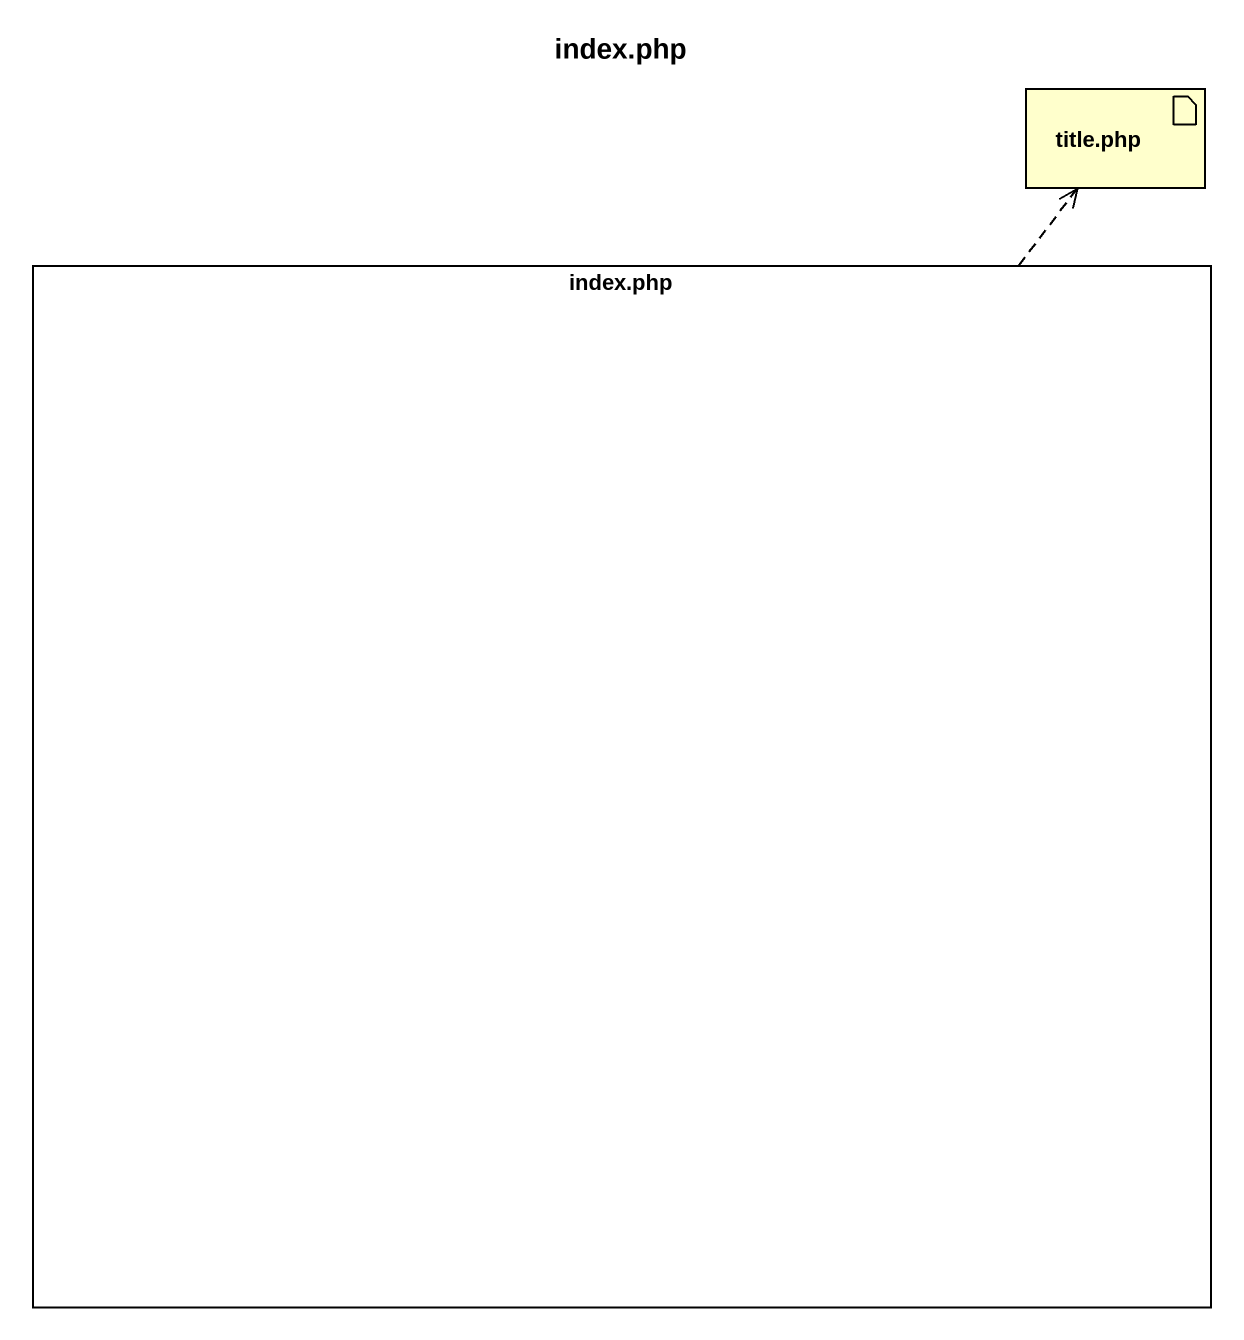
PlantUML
@startuml
title index.php
artifact "title.php" as title_php
rectangle "index.php" as index_php
index_php .up.> title_php
@enduml
